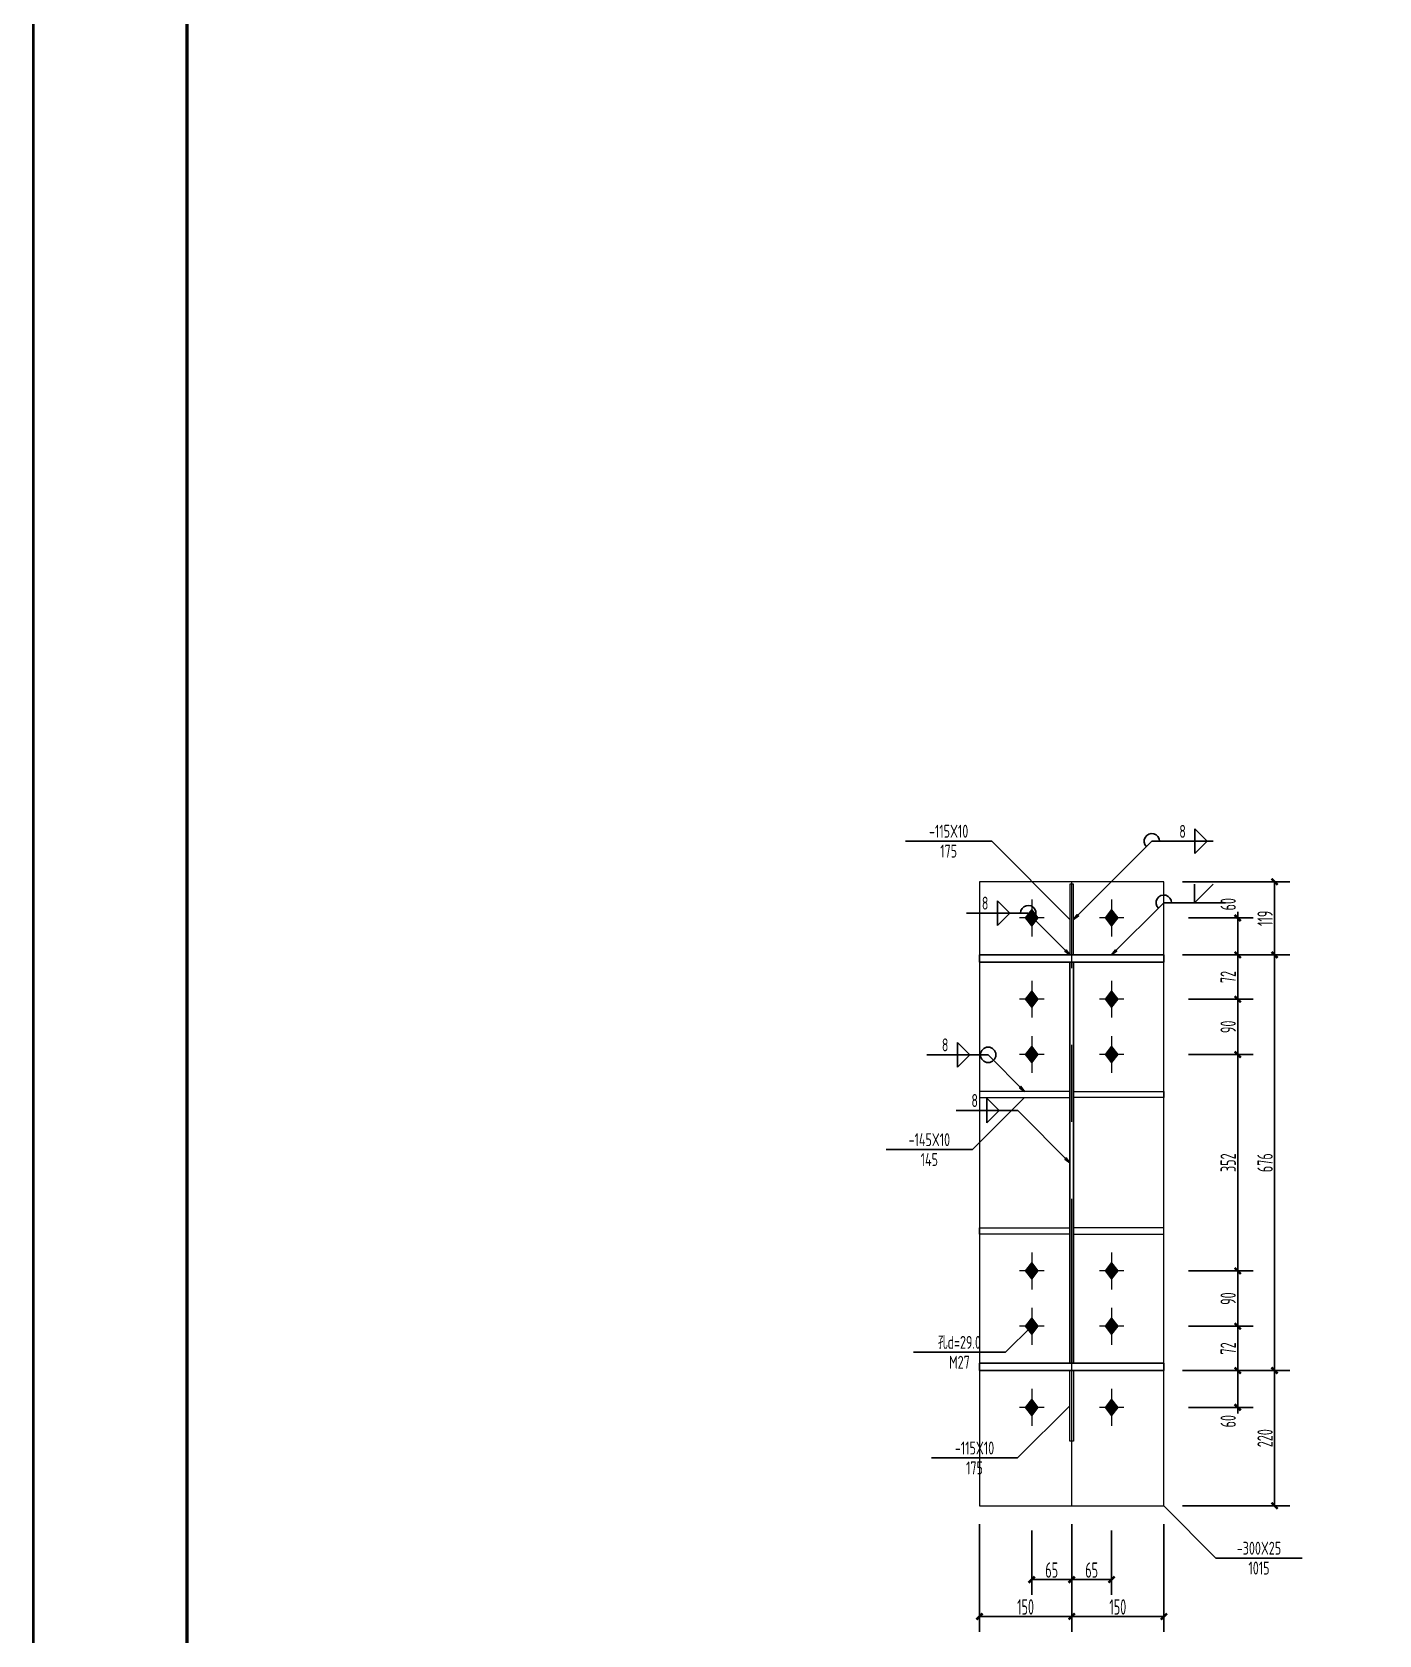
# Model space of a CAD drawing. Extents: x 447413 to 2975780, y -1432727 to 1301644.
# Drawn here: x 2253722 to 2275627, y -1248964 to -1222896 of the extents above; entities that cross this region are included whole.
import ezdxf
from ezdxf.enums import TextEntityAlignment as Align

# ---------------------------------------------------------------- set-up
doc = ezdxf.new("R2010")
doc.units = 0
doc.header["$LTSCALE"] = 1000
doc.header["$MEASUREMENT"] = 0
doc.linetypes.add('线型6', pattern=[8.75, 5, -1.25, 1.25, -1.25])
for name, color, linetype in [('10', 7, 'Continuous'), ('图框', 253, 'Continuous'), ('尺寸标注', 253, 'Continuous'), ('焊缝标注', 253, 'Continuous'), ('螺栓孔标注', 253, 'Continuous'), ('钢板标注', 253, 'Continuous')]:
    doc.layers.add(name, color=color, linetype=linetype)
doc.layers.add('20', color=2, linetype='Continuous', lineweight=18)
doc.styles.add('PkpmHz', font='Pkpmeng', dxfattribs={"width": 0.6, "bigfont": 'hztxt'})
doc.dimstyles.new('Pkpm_1.00', dxfattribs={"dimtxt": 250, "dimasz": 100, "dimexe": 250, "dimexo": 0.0625, "dimgap": 30, "dimtad": 1, "dimdec": 0, "dimrnd": 5, "dimzin": 0, "dimdsep": 46, "dimtxsty": 'PkpmHz', "dimblk1": 'ARCHTICK', "dimblk2": 'ARCHTICK', "dimsah": 1, "dimcen": 0.09, "dimadec": 0, "dimazin": 0, "dimtfac": 1, "dimtdec": 0, "dimtmove": 2, "dimatfit": 1, "dimfxl": 0, "dimtolj": 1, "dimtzin": 0, "dimarcsym": 0})

# ---------------------------------------------------------------- blocks, each defined once
blk = doc.blocks.new('A$C6B0021A6')
at = {"layer": '图框', "color": 2, "const_width": 40, "elevation": -84000}
blk.add_lwpolyline([(20, 84120), (118920, 84120), (118920, 20), (20, 20)], close=True, dxfattribs=at)
at = {"layer": '图框', "color": 153, "const_width": 58, "elevation": -84000}
blk.add_lwpolyline([(111420, 1020), (2520, 1020), (2520, 83120), (111420, 83120)], close=True, dxfattribs=at)
blk = doc.blocks.new('_ArchTick')
at = {"color": 0, "linetype": 'ByBlock', "const_width": 0.4}
blk.add_lwpolyline([(-0.5, -0.5), (0.5, 0.5)], dxfattribs=at)
blk = doc.blocks.new('*D625')
at = {"layer": 'Defpoints', "color": 0, "linetype": 'Continuous', "transparency": 16777216}
for p in [(2272130, -1237304), (2273330, -1237304), (2272130, -1237904)]:
    blk.add_point(p, dxfattribs=at)
at = {"layer": '尺寸标注', "color": 0, "linetype": 'Continuous', "lineweight": -2, "transparency": 16777216}
for p, q in [((2273330, -1237304), (2273330, -1237204)), ((2272530, -1237304), (2273580, -1237304)), ((2273330, -1237904), (2273330, -1237304)), ((2272530, -1237904), (2273580, -1237904)), ((2273330, -1237904), (2273330, -1238004))]:
    blk.add_line(p, q, dxfattribs=at)
at = {"layer": '尺寸标注', "color": 0, "linetype": 'Continuous', "lineweight": -2, "transparency": 16777216, "xscale": 100, "yscale": 100, "zscale": 100}
for p, rotation in [((2273330, -1237304), 270), ((2273330, -1237904), 90)]:
    blk.add_blockref('_ArchTick', p, dxfattribs=dict(at, rotation=rotation))
at = {"layer": '尺寸标注', "color": 0, "linetype": 'Continuous', "transparency": 16777216, "insert": (2273175, -1237080), "char_height": 250, "attachment_point": 5, "rotation": 90, "style": 'PkpmHz'}
blk.add_mtext('\\A1;60', dxfattribs=at)
blk = doc.blocks.new('*D626')
at = {"layer": 'Defpoints', "color": 0, "linetype": 'Continuous', "transparency": 16777216}
for p in [(2272130, -1237904), (2273330, -1237904), (2272130, -1238624)]:
    blk.add_point(p, dxfattribs=at)
at = {"layer": '尺寸标注', "color": 0, "linetype": 'Continuous', "lineweight": -2, "transparency": 16777216}
for p, q in [((2272530, -1237904), (2273580, -1237904)), ((2273330, -1238624), (2273330, -1237904)), ((2272530, -1238624), (2273580, -1238624))]:
    blk.add_line(p, q, dxfattribs=at)
at = {"layer": '尺寸标注', "color": 0, "linetype": 'Continuous', "lineweight": -2, "transparency": 16777216, "xscale": 100, "yscale": 100, "zscale": 100}
for p, rotation in [((2273330, -1237904), 90), ((2273330, -1238624), 270)]:
    blk.add_blockref('_ArchTick', p, dxfattribs=dict(at, rotation=rotation))
at = {"layer": '尺寸标注', "color": 0, "linetype": 'Continuous', "transparency": 16777216, "insert": (2273175, -1238264), "char_height": 250, "attachment_point": 5, "rotation": 90, "style": 'PkpmHz'}
blk.add_mtext('\\A1;72', dxfattribs=at)
blk = doc.blocks.new('*D627')
at = {"layer": 'Defpoints', "color": 0, "linetype": 'Continuous', "transparency": 16777216}
for p in [(2272130, -1238624), (2273330, -1238624), (2272130, -1239524)]:
    blk.add_point(p, dxfattribs=at)
at = {"layer": '尺寸标注', "color": 0, "linetype": 'Continuous', "lineweight": -2, "transparency": 16777216}
for p, q in [((2272530, -1238624), (2273580, -1238624)), ((2273330, -1239524), (2273330, -1238624)), ((2272530, -1239524), (2273580, -1239524))]:
    blk.add_line(p, q, dxfattribs=at)
at = {"layer": '尺寸标注', "color": 0, "linetype": 'Continuous', "lineweight": -2, "transparency": 16777216, "xscale": 100, "yscale": 100, "zscale": 100}
for p, rotation in [((2273330, -1238624), 90), ((2273330, -1239524), 270)]:
    blk.add_blockref('_ArchTick', p, dxfattribs=dict(at, rotation=rotation))
at = {"layer": '尺寸标注', "color": 0, "linetype": 'Continuous', "transparency": 16777216, "insert": (2273175, -1239074), "char_height": 250, "attachment_point": 5, "rotation": 90, "style": 'PkpmHz'}
blk.add_mtext('\\A1;90', dxfattribs=at)
blk = doc.blocks.new('*D628')
at = {"layer": 'Defpoints', "color": 0, "linetype": 'Continuous', "transparency": 16777216}
for p in [(2272130, -1244664), (2273330, -1244664), (2272130, -1245264)]:
    blk.add_point(p, dxfattribs=at)
at = {"layer": '尺寸标注', "color": 0, "linetype": 'Continuous', "lineweight": -2, "transparency": 16777216}
for p, q in [((2272530, -1244664), (2273580, -1244664)), ((2273330, -1244664), (2273330, -1244564)), ((2273330, -1245264), (2273330, -1244664)), ((2272530, -1245264), (2273580, -1245264)), ((2273330, -1245264), (2273330, -1245364))]:
    blk.add_line(p, q, dxfattribs=at)
at = {"layer": '尺寸标注', "color": 0, "linetype": 'Continuous', "lineweight": -2, "transparency": 16777216, "xscale": 100, "yscale": 100, "zscale": 100}
for p, rotation in [((2273330, -1244664), 270), ((2273330, -1245264), 90)]:
    blk.add_blockref('_ArchTick', p, dxfattribs=dict(at, rotation=rotation))
at = {"layer": '尺寸标注', "color": 0, "linetype": 'Continuous', "transparency": 16777216, "insert": (2273175, -1245488), "char_height": 250, "attachment_point": 5, "rotation": 90, "style": 'PkpmHz'}
blk.add_mtext('\\A1;60', dxfattribs=at)
blk = doc.blocks.new('*D629')
at = {"layer": 'Defpoints', "color": 0, "linetype": 'Continuous', "transparency": 16777216}
for p in [(2272130, -1243944), (2273330, -1243944), (2272130, -1244664)]:
    blk.add_point(p, dxfattribs=at)
at = {"layer": '尺寸标注', "color": 0, "linetype": 'Continuous', "lineweight": -2, "transparency": 16777216}
for p, q in [((2272530, -1243944), (2273580, -1243944)), ((2273330, -1244664), (2273330, -1243944)), ((2272530, -1244664), (2273580, -1244664))]:
    blk.add_line(p, q, dxfattribs=at)
at = {"layer": '尺寸标注', "color": 0, "linetype": 'Continuous', "lineweight": -2, "transparency": 16777216, "xscale": 100, "yscale": 100, "zscale": 100}
for p, rotation in [((2273330, -1243944), 90), ((2273330, -1244664), 270)]:
    blk.add_blockref('_ArchTick', p, dxfattribs=dict(at, rotation=rotation))
at = {"layer": '尺寸标注', "color": 0, "linetype": 'Continuous', "transparency": 16777216, "insert": (2273175, -1244304), "char_height": 250, "attachment_point": 5, "rotation": 90, "style": 'PkpmHz'}
blk.add_mtext('\\A1;72', dxfattribs=at)
blk = doc.blocks.new('*D630')
at = {"layer": 'Defpoints', "color": 0, "linetype": 'Continuous', "transparency": 16777216}
for p in [(2272130, -1243044), (2273330, -1243044), (2272130, -1243944)]:
    blk.add_point(p, dxfattribs=at)
at = {"layer": '尺寸标注', "color": 0, "linetype": 'Continuous', "lineweight": -2, "transparency": 16777216}
for p, q in [((2272530, -1243044), (2273580, -1243044)), ((2273330, -1243944), (2273330, -1243044)), ((2272530, -1243944), (2273580, -1243944))]:
    blk.add_line(p, q, dxfattribs=at)
at = {"layer": '尺寸标注', "color": 0, "linetype": 'Continuous', "lineweight": -2, "transparency": 16777216, "xscale": 100, "yscale": 100, "zscale": 100}
for p, rotation in [((2273330, -1243044), 90), ((2273330, -1243944), 270)]:
    blk.add_blockref('_ArchTick', p, dxfattribs=dict(at, rotation=rotation))
at = {"layer": '尺寸标注', "color": 0, "linetype": 'Continuous', "transparency": 16777216, "insert": (2273175, -1243494), "char_height": 250, "attachment_point": 5, "rotation": 90, "style": 'PkpmHz'}
blk.add_mtext('\\A1;90', dxfattribs=at)
blk = doc.blocks.new('*D631')
at = {"layer": 'Defpoints', "color": 0, "linetype": 'Continuous', "transparency": 16777216}
for p in [(2272130, -1239524), (2273330, -1239524), (2272130, -1243044)]:
    blk.add_point(p, dxfattribs=at)
at = {"layer": '尺寸标注', "color": 0, "linetype": 'Continuous', "lineweight": -2, "transparency": 16777216}
for p, q in [((2272530, -1239524), (2273580, -1239524)), ((2273330, -1243044), (2273330, -1239524)), ((2272530, -1243044), (2273580, -1243044))]:
    blk.add_line(p, q, dxfattribs=at)
at = {"layer": '尺寸标注', "color": 0, "linetype": 'Continuous', "lineweight": -2, "transparency": 16777216, "xscale": 100, "yscale": 100, "zscale": 100}
for p, rotation in [((2273330, -1239524), 90), ((2273330, -1243044), 270)]:
    blk.add_blockref('_ArchTick', p, dxfattribs=dict(at, rotation=rotation))
at = {"layer": '尺寸标注', "color": 0, "linetype": 'Continuous', "transparency": 16777216, "insert": (2273175, -1241284), "char_height": 250, "attachment_point": 5, "rotation": 90, "style": 'PkpmHz'}
blk.add_mtext('\\A1;352', dxfattribs=at)
blk = doc.blocks.new('*D632')
at = {"layer": 'Defpoints', "color": 0, "linetype": 'Continuous', "transparency": 16777216}
for p in [(2269980, -1246864), (2270630, -1246864), (2270630, -1248064)]:
    blk.add_point(p, dxfattribs=at)
at = {"layer": '尺寸标注', "color": 0, "linetype": 'Continuous', "lineweight": -2, "transparency": 16777216}
for p, q in [((2269980, -1247264), (2269980, -1248314)), ((2270630, -1247264), (2270630, -1248314)), ((2269980, -1248064), (2270630, -1248064))]:
    blk.add_line(p, q, dxfattribs=at)
at = {"layer": '尺寸标注', "color": 0, "linetype": 'Continuous', "lineweight": -2, "transparency": 16777216, "xscale": 100, "yscale": 100, "zscale": 100, "rotation": 180}
blk.add_blockref('_ArchTick', (2269980, -1248064), dxfattribs=at)
at = {"layer": '尺寸标注', "color": 0, "linetype": 'Continuous', "lineweight": -2, "transparency": 16777216, "xscale": 100, "yscale": 100, "zscale": 100}
blk.add_blockref('_ArchTick', (2270630, -1248064), dxfattribs=at)
at = {"layer": '尺寸标注', "color": 0, "linetype": 'Continuous', "transparency": 16777216, "insert": (2270305, -1247909), "char_height": 250, "attachment_point": 5, "style": 'PkpmHz'}
blk.add_mtext('\\A1;65', dxfattribs=at)
blk = doc.blocks.new('*D633')
at = {"layer": 'Defpoints', "color": 0, "linetype": 'Continuous', "transparency": 16777216}
for p in [(2270630, -1246864), (2271280, -1246864), (2271280, -1248064)]:
    blk.add_point(p, dxfattribs=at)
at = {"layer": '尺寸标注', "color": 0, "linetype": 'Continuous', "lineweight": -2, "transparency": 16777216}
for p, q in [((2270630, -1247264), (2270630, -1248314)), ((2271280, -1247264), (2271280, -1248314)), ((2270630, -1248064), (2271280, -1248064))]:
    blk.add_line(p, q, dxfattribs=at)
at = {"layer": '尺寸标注', "color": 0, "linetype": 'Continuous', "lineweight": -2, "transparency": 16777216, "xscale": 100, "yscale": 100, "zscale": 100, "rotation": 180}
blk.add_blockref('_ArchTick', (2270630, -1248064), dxfattribs=at)
at = {"layer": '尺寸标注', "color": 0, "linetype": 'Continuous', "lineweight": -2, "transparency": 16777216, "xscale": 100, "yscale": 100, "zscale": 100}
blk.add_blockref('_ArchTick', (2271280, -1248064), dxfattribs=at)
at = {"layer": '尺寸标注', "color": 0, "linetype": 'Continuous', "transparency": 16777216, "insert": (2270955, -1247909), "char_height": 250, "attachment_point": 5, "style": 'PkpmHz'}
blk.add_mtext('\\A1;65', dxfattribs=at)
blk = doc.blocks.new('*D634')
at = {"layer": 'Defpoints', "color": 0, "linetype": 'Continuous', "transparency": 16777216}
for p in [(2269130, -1246864), (2270630, -1246864), (2270630, -1248664)]:
    blk.add_point(p, dxfattribs=at)
at = {"layer": '尺寸标注', "color": 0, "linetype": 'Continuous', "lineweight": -2, "transparency": 16777216}
for p, q in [((2269130, -1247164), (2269130, -1248914)), ((2270630, -1247164), (2270630, -1248914)), ((2269130, -1248664), (2270630, -1248664))]:
    blk.add_line(p, q, dxfattribs=at)
at = {"layer": '尺寸标注', "color": 0, "linetype": 'Continuous', "lineweight": -2, "transparency": 16777216, "xscale": 100, "yscale": 100, "zscale": 100, "rotation": 180}
blk.add_blockref('_ArchTick', (2269130, -1248664), dxfattribs=at)
at = {"layer": '尺寸标注', "color": 0, "linetype": 'Continuous', "lineweight": -2, "transparency": 16777216, "xscale": 100, "yscale": 100, "zscale": 100}
blk.add_blockref('_ArchTick', (2270630, -1248664), dxfattribs=at)
at = {"layer": '尺寸标注', "color": 0, "linetype": 'Continuous', "transparency": 16777216, "insert": (2269880, -1248509), "char_height": 250, "attachment_point": 5, "style": 'PkpmHz'}
blk.add_mtext('\\A1;150', dxfattribs=at)
blk = doc.blocks.new('*D635')
at = {"layer": 'Defpoints', "color": 0, "linetype": 'Continuous', "transparency": 16777216}
for p in [(2270630, -1246864), (2272130, -1246864), (2272130, -1248664)]:
    blk.add_point(p, dxfattribs=at)
at = {"layer": '尺寸标注', "color": 0, "linetype": 'Continuous', "lineweight": -2, "transparency": 16777216}
for p, q in [((2270630, -1247164), (2270630, -1248914)), ((2272130, -1247164), (2272130, -1248914)), ((2270630, -1248664), (2272130, -1248664))]:
    blk.add_line(p, q, dxfattribs=at)
at = {"layer": '尺寸标注', "color": 0, "linetype": 'Continuous', "lineweight": -2, "transparency": 16777216, "xscale": 100, "yscale": 100, "zscale": 100, "rotation": 180}
blk.add_blockref('_ArchTick', (2270630, -1248664), dxfattribs=at)
at = {"layer": '尺寸标注', "color": 0, "linetype": 'Continuous', "lineweight": -2, "transparency": 16777216, "xscale": 100, "yscale": 100, "zscale": 100}
blk.add_blockref('_ArchTick', (2272130, -1248664), dxfattribs=at)
at = {"layer": '尺寸标注', "color": 0, "linetype": 'Continuous', "transparency": 16777216, "insert": (2271380, -1248509), "char_height": 250, "attachment_point": 5, "style": 'PkpmHz'}
blk.add_mtext('\\A1;150', dxfattribs=at)
blk = doc.blocks.new('*D636')
at = {"layer": 'Defpoints', "color": 0, "linetype": 'Continuous', "transparency": 16777216}
for p in [(2272130, -1244664), (2273930, -1244664), (2272130, -1246864)]:
    blk.add_point(p, dxfattribs=at)
at = {"layer": '尺寸标注', "color": 0, "linetype": 'Continuous', "lineweight": -2, "transparency": 16777216}
for p, q in [((2272430, -1244664), (2274180, -1244664)), ((2273930, -1246864), (2273930, -1244664)), ((2272430, -1246864), (2274180, -1246864))]:
    blk.add_line(p, q, dxfattribs=at)
at = {"layer": '尺寸标注', "color": 0, "linetype": 'Continuous', "lineweight": -2, "transparency": 16777216, "xscale": 100, "yscale": 100, "zscale": 100}
for p, rotation in [((2273930, -1244664), 90), ((2273930, -1246864), 270)]:
    blk.add_blockref('_ArchTick', p, dxfattribs=dict(at, rotation=rotation))
at = {"layer": '尺寸标注', "color": 0, "linetype": 'Continuous', "transparency": 16777216, "insert": (2273775, -1245764), "char_height": 250, "attachment_point": 5, "rotation": 90, "style": 'PkpmHz'}
blk.add_mtext('\\A1;220', dxfattribs=at)
blk = doc.blocks.new('*D637')
at = {"layer": 'Defpoints', "color": 0, "linetype": 'Continuous', "transparency": 16777216}
for p in [(2272130, -1237904), (2273930, -1237904), (2272130, -1244664)]:
    blk.add_point(p, dxfattribs=at)
at = {"layer": '尺寸标注', "color": 0, "linetype": 'Continuous', "lineweight": -2, "transparency": 16777216}
for p, q in [((2272430, -1237904), (2274180, -1237904)), ((2273930, -1244664), (2273930, -1237904)), ((2272430, -1244664), (2274180, -1244664))]:
    blk.add_line(p, q, dxfattribs=at)
at = {"layer": '尺寸标注', "color": 0, "linetype": 'Continuous', "lineweight": -2, "transparency": 16777216, "xscale": 100, "yscale": 100, "zscale": 100}
for p, rotation in [((2273930, -1237904), 90), ((2273930, -1244664), 270)]:
    blk.add_blockref('_ArchTick', p, dxfattribs=dict(at, rotation=rotation))
at = {"layer": '尺寸标注', "color": 0, "linetype": 'Continuous', "transparency": 16777216, "insert": (2273775, -1241284), "char_height": 250, "attachment_point": 5, "rotation": 90, "style": 'PkpmHz'}
blk.add_mtext('\\A1;676', dxfattribs=at)
blk = doc.blocks.new('*D638')
at = {"layer": 'Defpoints', "color": 0, "linetype": 'Continuous', "transparency": 16777216}
for p in [(2272130, -1236714), (2273930, -1236714), (2272130, -1237904)]:
    blk.add_point(p, dxfattribs=at)
at = {"layer": '尺寸标注', "color": 0, "linetype": 'Continuous', "lineweight": -2, "transparency": 16777216}
for p, q in [((2272430, -1236714), (2274180, -1236714)), ((2273930, -1237904), (2273930, -1236714)), ((2272430, -1237904), (2274180, -1237904))]:
    blk.add_line(p, q, dxfattribs=at)
at = {"layer": '尺寸标注', "color": 0, "linetype": 'Continuous', "lineweight": -2, "transparency": 16777216, "xscale": 100, "yscale": 100, "zscale": 100}
for p, rotation in [((2273930, -1236714), 90), ((2273930, -1237904), 270)]:
    blk.add_blockref('_ArchTick', p, dxfattribs=dict(at, rotation=rotation))
at = {"layer": '尺寸标注', "color": 0, "linetype": 'Continuous', "transparency": 16777216, "insert": (2273775, -1237309), "char_height": 250, "attachment_point": 5, "rotation": 90, "style": 'PkpmHz'}
blk.add_mtext('\\A1;119', dxfattribs=at)

msp = doc.modelspace()

# ---------------------------------------------------------------- hatches: boundary and pattern name
at = {"layer": '10'}
for points in [[(2269979.9, -1237173.9), (2269879.9, -1237303.9), (2269979.9, -1237433.9), (2270079.9, -1237303.9)], [(2271279.9, -1237173.9), (2271179.9, -1237303.9), (2271279.9, -1237433.9), (2271379.9, -1237303.9)], [(2269979.9, -1238493.9), (2269879.9, -1238623.9), (2269979.9, -1238753.9), (2270079.9, -1238623.9)], [(2271279.9, -1238493.9), (2271179.9, -1238623.9), (2271279.9, -1238753.9), (2271379.9, -1238623.9)], [(2269979.9, -1239393.9), (2269879.9, -1239523.9), (2269979.9, -1239653.9), (2270079.9, -1239523.9)], [(2271279.9, -1239393.9), (2271179.9, -1239523.9), (2271279.9, -1239653.9), (2271379.9, -1239523.9)], [(2269979.9, -1242914.1), (2269879.9, -1243044.1), (2269979.9, -1243174.1), (2270079.9, -1243044.1)], [(2271279.9, -1242914.1), (2271179.9, -1243044.1), (2271279.9, -1243174.1), (2271379.9, -1243044.1)], [(2269979.9, -1243814.1), (2269879.9, -1243944.1), (2269979.9, -1244074.1), (2270079.9, -1243944.1)], [(2271279.9, -1243814.1), (2271179.9, -1243944.1), (2271279.9, -1244074.1), (2271379.9, -1243944.1)], [(2269979.9, -1245134.1), (2269879.9, -1245264.1), (2269979.9, -1245394.1), (2270079.9, -1245264.1)], [(2271279.9, -1245134.1), (2271179.9, -1245264.1), (2271279.9, -1245394.1), (2271379.9, -1245264.1)]]:
    msp.add_hatch(color=1, dxfattribs=at).paths.add_polyline_path(points)
at = {"layer": '焊缝标注'}
for points in [[(2270659.9, -1237328.9), (2270741.3, -1237268.9), (2270720.1, -1237247.6)], [(2270599.9, -1237903.9), (2270539.9, -1237822.5), (2270518.7, -1237843.7)], [(2271279.9, -1237903.9), (2271361.3, -1237843.9), (2271340.1, -1237822.6)], [(2269864.9, -1240123.9), (2269804.9, -1240042.5), (2269783.7, -1240063.7)], [(2270599.9, -1241284), (2270539.9, -1241202.6), (2270518.7, -1241223.8)]]:
    msp.add_hatch(color=256, dxfattribs=at).paths.add_polyline_path(points)

# ---------------------------------------------------------------- linework, layer by layer
at = {"layer": '10', "linetype": '线型6', "lineweight": 18}
msp.add_line((2270629.9, -1246869.1), (2270629.9, -1236709.1), dxfattribs=at)
at = {"layer": '10', "color": 9, "lineweight": 18}
for p, q in [((2269979.9, -1237003.9), (2269979.9, -1237603.9)), ((2271279.9, -1237003.9), (2271279.9, -1237603.9)), ((2270179.9, -1237303.9), (2269779.9, -1237303.9)), ((2271479.9, -1237303.9), (2271079.9, -1237303.9)), ((2269979.9, -1238323.9), (2269979.9, -1238923.9)), ((2271279.9, -1238323.9), (2271279.9, -1238923.9)), ((2270179.9, -1238623.9), (2269779.9, -1238623.9)), ((2271479.9, -1238623.9), (2271079.9, -1238623.9)), ((2269979.9, -1239223.9), (2269979.9, -1239823.9)), ((2271279.9, -1239223.9), (2271279.9, -1239823.9)), ((2270179.9, -1239523.9), (2269779.9, -1239523.9)), ((2271479.9, -1239523.9), (2271079.9, -1239523.9)), ((2269979.9, -1242744.1), (2269979.9, -1243344.1)), ((2271279.9, -1242744.1), (2271279.9, -1243344.1)), ((2270179.9, -1243044.1), (2269779.9, -1243044.1)), ((2271479.9, -1243044.1), (2271079.9, -1243044.1)), ((2269979.9, -1243644.1), (2269979.9, -1244244.1)), ((2271279.9, -1243644.1), (2271279.9, -1244244.1)), ((2270179.9, -1243944.1), (2269779.9, -1243944.1)), ((2271479.9, -1243944.1), (2271079.9, -1243944.1)), ((2269979.9, -1244964.1), (2269979.9, -1245564.1)), ((2271279.9, -1244964.1), (2271279.9, -1245564.1)), ((2270179.9, -1245264.1), (2269779.9, -1245264.1)), ((2271479.9, -1245264.1), (2271079.9, -1245264.1))]:
    msp.add_line(p, q, dxfattribs=at)
at = {"layer": '10', "color": 3}
for p, q in [((2272129.9, -1237903.9), (2269129.9, -1237903.9)), ((2269129.9, -1237903.9), (2269129.9, -1238023.9)), ((2272129.9, -1238023.9), (2272129.9, -1237903.9)), ((2269129.9, -1238023.9), (2272129.9, -1238023.9)), ((2270599.9, -1244544.1), (2270599.9, -1238023.9)), ((2270659.9, -1244544.1), (2270659.9, -1238023.9)), ((2272129.9, -1244544.1), (2269129.9, -1244544.1)), ((2269129.9, -1244544.1), (2269129.9, -1244664.1)), ((2269129.9, -1244664.1), (2272129.9, -1244664.1)), ((2272129.9, -1244664.1), (2272129.9, -1244544.1))]:
    msp.add_line(p, q, dxfattribs=at)
at = {"layer": '10', "color": 1, "linetype": 'Continuous'}
for points in [[(2269979.9, -1237173.9), (2269879.9, -1237303.9), (2269979.9, -1237433.9), (2270079.9, -1237303.9)], [(2271279.9, -1237173.9), (2271179.9, -1237303.9), (2271279.9, -1237433.9), (2271379.9, -1237303.9)], [(2269979.9, -1238493.9), (2269879.9, -1238623.9), (2269979.9, -1238753.9), (2270079.9, -1238623.9)], [(2271279.9, -1238493.9), (2271179.9, -1238623.9), (2271279.9, -1238753.9), (2271379.9, -1238623.9)], [(2269979.9, -1239393.9), (2269879.9, -1239523.9), (2269979.9, -1239653.9), (2270079.9, -1239523.9)], [(2271279.9, -1239393.9), (2271179.9, -1239523.9), (2271279.9, -1239653.9), (2271379.9, -1239523.9)], [(2269979.9, -1242914.1), (2269879.9, -1243044.1), (2269979.9, -1243174.1), (2270079.9, -1243044.1)], [(2271279.9, -1242914.1), (2271179.9, -1243044.1), (2271279.9, -1243174.1), (2271379.9, -1243044.1)], [(2269979.9, -1243814.1), (2269879.9, -1243944.1), (2269979.9, -1244074.1), (2270079.9, -1243944.1)], [(2271279.9, -1243814.1), (2271179.9, -1243944.1), (2271279.9, -1244074.1), (2271379.9, -1243944.1)], [(2269979.9, -1245134.1), (2269879.9, -1245264.1), (2269979.9, -1245394.1), (2270079.9, -1245264.1)], [(2271279.9, -1245134.1), (2271179.9, -1245264.1), (2271279.9, -1245394.1), (2271379.9, -1245264.1)]]:
    msp.add_lwpolyline(points, close=True, dxfattribs=at)
at = {"layer": '20'}
for p, q in [((2272129.9, -1236714.1), (2269129.9, -1236714.1)), ((2269129.9, -1236714.1), (2269129.9, -1246864.1)), ((2270659.9, -1236753.9), (2270599.9, -1236753.9)), ((2270599.9, -1236753.9), (2270599.9, -1237903.9)), ((2270659.9, -1237903.9), (2270659.9, -1236753.9)), ((2272129.9, -1246864.1), (2272129.9, -1236714.1)), ((2270599.9, -1237903.9), (2270659.9, -1237903.9)), ((2270599.9, -1240123.9), (2269129.9, -1240123.9)), ((2269129.9, -1240123.9), (2269129.9, -1240223.9)), ((2269129.9, -1240223.9), (2270599.9, -1240223.9)), ((2270599.9, -1240223.9), (2270599.9, -1240123.9)), ((2270659.9, -1240123.9), (2272129.9, -1240123.9)), ((2270659.9, -1240223.9), (2270659.9, -1240123.9)), ((2272129.9, -1240223.9), (2270659.9, -1240223.9)), ((2272129.9, -1240123.9), (2272129.9, -1240223.9)), ((2269129.9, -1242444.1), (2269129.9, -1242344.1)), ((2269129.9, -1242344.1), (2270599.9, -1242344.1)), ((2270599.9, -1242344.1), (2270599.9, -1242444.1)), ((2272129.9, -1242344.1), (2270659.9, -1242344.1)), ((2270659.9, -1242344.1), (2270659.9, -1242444.1)), ((2272129.9, -1242444.1), (2272129.9, -1242344.1)), ((2270599.9, -1242444.1), (2269129.9, -1242444.1)), ((2270659.9, -1242444.1), (2272129.9, -1242444.1)), ((2270599.9, -1244664.1), (2270659.9, -1244664.1)), ((2270599.9, -1245814.1), (2270599.9, -1244664.1)), ((2270659.9, -1244664.1), (2270659.9, -1245814.1)), ((2270659.9, -1245814.1), (2270599.9, -1245814.1)), ((2269129.9, -1246864.1), (2272129.9, -1246864.1))]:
    msp.add_line(p, q, dxfattribs=at)
at = {"layer": '焊缝标注'}
for p, q in [((2272633.2, -1235856.6), (2272833.2, -1236056.6)), ((2272633.2, -1236056.6), (2272633.2, -1235856.6)), ((2270659.9, -1237328.9), (2271933.2, -1236056.6)), ((2271933.2, -1236056.6), (2272933.2, -1236056.6)), ((2272633.2, -1236256.6), (2272833.2, -1236056.6)), ((2272633.2, -1236056.6), (2272633.2, -1236256.6)), ((2272628.8, -1237055.7), (2272628.8, -1236755.7)), ((2272628.8, -1237055.7), (2272928.8, -1236755.7)), ((2269621.9, -1237224.3), (2269421.9, -1237024.3)), ((2269421.9, -1237224.3), (2269421.9, -1237024.3)), ((2271279.9, -1237903.9), (2272128.8, -1237055.7)), ((2272128.8, -1237055.7), (2273128.8, -1237055.7)), ((2269921.9, -1237224.3), (2268921.9, -1237224.3)), ((2269621.9, -1237224.3), (2269421.9, -1237424.3)), ((2269421.9, -1237224.3), (2269421.9, -1237424.3)), ((2270599.9, -1237903.9), (2269921.9, -1237224.3)), ((2269271.7, -1239529.3), (2268271.7, -1239529.3)), ((2268971.7, -1239529.3), (2268771.7, -1239329.3)), ((2268771.7, -1239529.3), (2268771.7, -1239329.3)), ((2268971.7, -1239529.3), (2268771.7, -1239729.3)), ((2268771.7, -1239529.3), (2268771.7, -1239729.3)), ((2269864.9, -1240123.9), (2269271.7, -1239529.3)), ((2269452.4, -1240434.5), (2269252.4, -1240234.5)), ((2269252.4, -1240434.5), (2269252.4, -1240234.5)), ((2269752.4, -1240434.5), (2268752.4, -1240434.5)), ((2269452.4, -1240434.5), (2269252.4, -1240634.5)), ((2269252.4, -1240434.5), (2269252.4, -1240634.5)), ((2270599.9, -1241284), (2269752.4, -1240434.5))]:
    msp.add_line(p, q, dxfattribs=at)
at = {"layer": '焊缝标注', "linetype": 'Continuous'}
for points in [[(2270659.9, -1237328.9), (2270741.3, -1237268.9), (2270720.1, -1237247.6)], [(2270599.9, -1237903.9), (2270539.9, -1237822.5), (2270518.7, -1237843.7)], [(2271279.9, -1237903.9), (2271361.3, -1237843.9), (2271340.1, -1237822.6)], [(2269864.9, -1240123.9), (2269804.9, -1240042.5), (2269783.7, -1240063.7)], [(2270599.9, -1241284), (2270539.9, -1241202.6), (2270518.7, -1241223.8)]]:
    msp.add_lwpolyline(points, close=True, dxfattribs=at)
at = {"layer": '焊缝标注'}
msp.add_circle((2269271.7, -1239529.3), 125, dxfattribs=at)
for centre, start, end in [((2271933.2, -1236056.6), 0, 224.97719), ((2272128.8, -1237055.7), 0, 224.9772), ((2269921.9, -1237224.3), 314.93158, 180)]:
    msp.add_arc(centre, 125, start, end, dxfattribs=at)
at = {"layer": '螺栓孔标注'}
for p, q in [((2269979.9, -1243944.1), (2269554.8, -1244367.5)), ((2269554.8, -1244367.5), (2268054.8, -1244367.5))]:
    msp.add_line(p, q, dxfattribs=at)
at = {"layer": '螺栓孔标注', "const_width": 0.1}
msp.add_lwpolyline([(2269980, -1243944.1, 1), (2269979.9, -1243944.1, 1)], format="xyb", close=True, dxfattribs=at)
at = {"layer": '钢板标注'}
for p, q in [((2269328.7, -1236054.6), (2267928.7, -1236054.6)), ((2270599.9, -1237328.9), (2269328.7, -1236054.6)), ((2269864.9, -1240223.9), (2269014.7, -1241070.8)), ((2269014.7, -1241070.8), (2267614.7, -1241070.8)), ((2270599.9, -1245239.1), (2269749.7, -1246085.9)), ((2269749.7, -1246085.9), (2268349.7, -1246085.9)), ((2272129.9, -1246864.1), (2272976.1, -1247715)), ((2272976.1, -1247715), (2274376.1, -1247715))]:
    msp.add_line(p, q, dxfattribs=at)
at = {"layer": '钢板标注', "const_width": 0.1}
for points in [[(2270600, -1237328.9, 1), (2270599.9, -1237328.9, 1)], [(2269865, -1240223.9, 1), (2269864.9, -1240223.9, 1)], [(2270600, -1245239.1, 1), (2270599.9, -1245239.1, 1)], [(2272130, -1246864.1, 1), (2272129.9, -1246864.1, 1)]]:
    msp.add_lwpolyline(points, format="xyb", close=True, dxfattribs=at)

# ---------------------------------------------------------------- block references
msp.add_blockref('A$C6B0021A6', (2253722, -1278780.1, 84000))

# ---------------------------------------------------------------- texts
at = {"layer": '焊缝标注', "style": 'PkpmHz', "width": 0.71}
for p in [(2272433.2, -1236000), (2269221.9, -1237167.7), (2268571.7, -1239472.6), (2269052.4, -1240377.8)]:
    msp.add_text('8', height=210, dxfattribs=at).set_placement(p, align=Align.CENTER)
at = {"layer": '螺栓孔标注', "style": 'PkpmHz', "width": 0.71}
msp.add_text('孔d=29.0', height=210, dxfattribs=at).set_placement((2268804.8, -1244310.9), align=Align.CENTER)
msp.add_text('M27', height=210, dxfattribs=at).set_placement((2268804.8, -1244424.1), align=Align.TOP_CENTER)
at = {"layer": '钢板标注', "style": 'PkpmHz', "width": 0.71}
for s, p in [('-115X10', (2268628.7, -1235998)), ('-145X10', (2268314.7, -1241014.2)), ('-115X10', (2269049.7, -1246029.3)), ('-300X25', (2273676.1, -1247658.3))]:
    msp.add_text(s, height=210, dxfattribs=at).set_placement(p, align=Align.CENTER)
for s, p in [('175', (2268628.7, -1236111.2)), ('145', (2268314.7, -1241127.4)), ('175', (2269049.7, -1246142.5)), ('1015', (2273676.1, -1247771.6))]:
    msp.add_text(s, height=210, dxfattribs=at).set_placement(p, align=Align.TOP_CENTER)

# ---------------------------------------------------------------- dimensions: what is measured, and where the dimension line sits
at = {"layer": '尺寸标注', "linetype": 'Continuous'}
for base, p1, p2, text, override, picture, middle in [((2273929.9, -1236714.1), (2272129.9, -1237903.9), (2272129.9, -1236714.1), '119', {"dimexo": 300, "dimtih": 0, "dimtoh": 0}, '*D638', (2273774.9, -1237309)), ((2273329.9, -1237903.9), (2272129.9, -1238623.9), (2272129.9, -1237903.9), '72', {"dimexo": 400, "dimtih": 0, "dimtoh": 0}, '*D626', (2273174.9, -1238263.9)), ((2273929.9, -1237903.9), (2272129.9, -1244664.1), (2272129.9, -1237903.9), '676', {"dimexo": 300, "dimtih": 0, "dimtoh": 0}, '*D637', (2273774.9, -1241284)), ((2273329.9, -1238623.9), (2272129.9, -1239523.9), (2272129.9, -1238623.9), '90', {"dimexo": 400, "dimtih": 0, "dimtoh": 0}, '*D627', (2273174.9, -1239073.9)), ((2273329.9, -1239523.9), (2272129.9, -1243044.1), (2272129.9, -1239523.9), '352', {"dimexo": 400, "dimtih": 0, "dimtoh": 0}, '*D631', (2273174.9, -1241284)), ((2273329.9, -1243044.1), (2272129.9, -1243944.1), (2272129.9, -1243044.1), '90', {"dimexo": 400, "dimtih": 0, "dimtoh": 0}, '*D630', (2273174.9, -1243494.1)), ((2273329.9, -1243944.1), (2272129.9, -1244664.1), (2272129.9, -1243944.1), '72', {"dimexo": 400, "dimtih": 0, "dimtoh": 0}, '*D629', (2273174.9, -1244304.1)), ((2273929.9, -1244664.1), (2272129.9, -1246864.1), (2272129.9, -1244664.1), '220', {"dimexo": 300, "dimtih": 0, "dimtoh": 0}, '*D636', (2273774.9, -1245764.1))]:
    dim = msp.add_linear_dim(base=base, p1=p1, p2=p2, angle=90, text=text, dimstyle='Pkpm_1.00', override=override, dxfattribs=at)
    dim.commit()
    dim.dimension.update_dxf_attribs({"geometry": picture, "text_midpoint": middle})
for base, p1, p2, picture, middle in [((2273329.9, -1237303.9), (2272129.9, -1237903.9), (2272129.9, -1237303.9), '*D625', (2273174.7, -1237080.3)), ((2273329.9, -1244664.1), (2272129.9, -1245264.1), (2272129.9, -1244664.1), '*D628', (2273174.7, -1245487.7))]:
    dim = msp.add_linear_dim(base=base, p1=p1, p2=p2, angle=90, text='60', dimstyle='Pkpm_1.00', override={"dimexo": 400, "dimtih": 0, "dimtoh": 0}, dxfattribs=at)
    dim.commit()
    dim.dimension.update_dxf_attribs({"geometry": picture, "text_midpoint": middle, "dimtype": 128})
for base, p1, p2, text, override, picture, middle in [((2270629.9, -1248664.1), (2269129.9, -1246864.1), (2270629.9, -1246864.1), '150', {"dimexo": 300, "dimtih": 0, "dimtoh": 0}, '*D634', (2269879.9, -1248509.1)), ((2270629.9, -1248064.1), (2269979.9, -1246864.1), (2270629.9, -1246864.1), '65', {"dimexo": 400, "dimtih": 0, "dimtoh": 0}, '*D632', (2270304.9, -1247909.1)), ((2271279.9, -1248064.1), (2270629.9, -1246864.1), (2271279.9, -1246864.1), '65', {"dimexo": 400, "dimtih": 0, "dimtoh": 0}, '*D633', (2270954.9, -1247909.1)), ((2272129.9, -1248664.1), (2270629.9, -1246864.1), (2272129.9, -1246864.1), '150', {"dimexo": 300, "dimtih": 0, "dimtoh": 0}, '*D635', (2271379.9, -1248509.1))]:
    dim = msp.add_linear_dim(base=base, p1=p1, p2=p2, text=text, dimstyle='Pkpm_1.00', override=override, dxfattribs=at)
    dim.commit()
    dim.dimension.update_dxf_attribs({"geometry": picture, "text_midpoint": middle})

doc.saveas('drawing.dxf')
